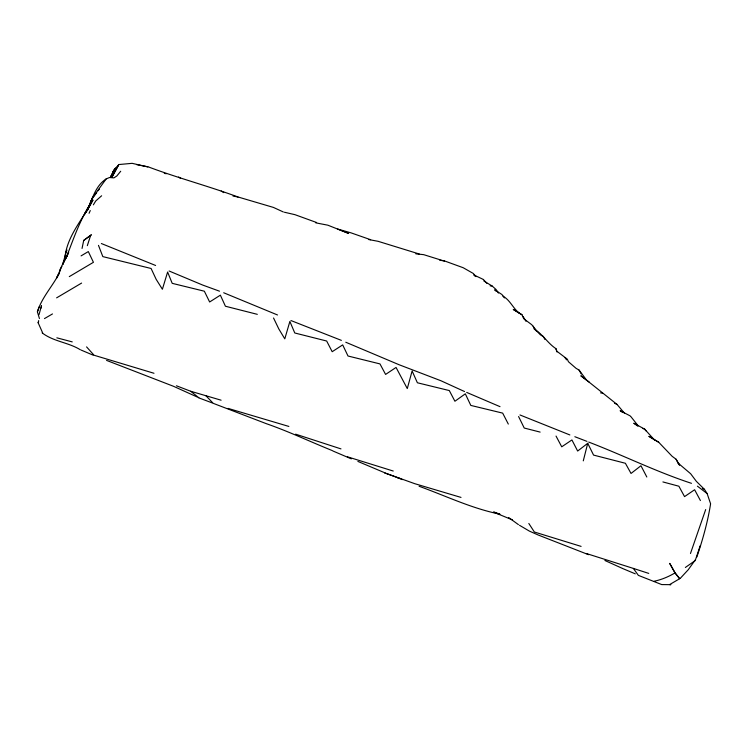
<?xml version="1.0" encoding="UTF-8"?>
<svg xmlns="http://www.w3.org/2000/svg" width="748" height="748" viewBox="0 0 748 748"><rect width="100%" height="100%" fill="white"/><g stroke="black" fill="none" stroke-linecap="round" stroke-linejoin="round"><path stroke-width="1.12" d="M41.187 308.036L41.477 305.717L39.018 314.665M59.7 271.907L59.98 269.682L66.862 255.592L62.692 264.343M66.432 252.113L66.778 249.795L62.71 264.296L63.141 263.913M521.992 314.749L513.25 309.448L521.973 314.73L523.712 318.704L531.576 324.585L533.193 326.296L534.353 329.251C542.852 334.272 547.779 343.351 555.923 348.633L556.764 351.158L567.33 359.19L568.443 361.733L576.082 368.343L579.055 370.064L586.61 380.152L617.035 404.425L624.449 413.167M42.636 332.851L38.139 322.753L38.672 320.602M82.046 248.439L83.711 240.426L91.256 234.872L83.711 240.426M87.329 245.662L90.312 236.415M583.281 460.861L587.732 443.302L593.566 455.093L625.393 463.274L631.032 473.447L640.961 465.742L646.814 477.009M39.429 318.526L37.4 311.86C41.757 297.47 52.603 286.325 59.335 273.057L56.502 278.209L61.86 266.344M696.846 557.017C702.727 539.663 707.758 521.87 710.6 503.787L707.112 493.54L704.476 489.379L696.379 481.366L690.656 473.746L678.118 463.106L676.08 459.225L672.172 456.327L658.679 442.236L649.021 436.411L658.679 442.236M700.156 545.788L695.229 560.57L685.355 567.47M705.673 509.575L690.469 553.501M88.114 208.617L92.107 198.332L106.16 178.931L109.479 177.519L113.892 177.884L116.8 176.014L120.709 171.245M37.4 311.86L39.251 306.774M91.948 198.931L88.909 206.897C92.93 196.696 96.389 185.205 106.16 178.931M88.395 208.309L92.584 198.192L96.726 192.61M89.657 205.186L91.471 200.819L87.572 210.169M89.068 213.292L90.274 210.562M110.349 177.426L114.958 168.571L117.67 166.804M90.602 202.446L86.048 212.339L88.133 208.496C78.68 223.97 66.385 239.5 64.936 258.107M63.561 262.567L68.648 252.328L66.067 258.107C73.79 238.238 80.569 217.612 92.986 200.071L89.853 205.915M86.001 211.45L84.402 214.573L88.18 207.308M38.139 322.753L38.662 321.771M112.004 177.061L118.792 164.551L132.134 163.335L147.823 166.916M111.798 177.426L118.792 164.551L112.976 171.573L114.65 170.17M93.369 204.84L95.688 201.034L101.625 195.77M695.481 559.663L688.225 569.761L680.213 578.41M98.1 190.759L99.475 188.898M587.732 443.302L577.652 451.044L571.921 439.946L561.729 446.808L556.035 436.065M81.607 283.071L56.614 297.854M81.065 255.891L88.32 251.58L93.435 262.305L69.293 276.62M679.661 578.718L674.976 572.931L669.684 563.366L675.079 572.781L679.661 578.718L669.619 584.581L670.881 584.665L661.728 584.581L638.371 575.371L633.36 568.415L586.395 553.529M44.478 318.592L52.482 313.936M415.795 253.824L423.677 254.657L444.434 261.127M490.118 285.839L492.184 286.045L496.018 289.457L498.449 293.066M439.796 260.295L444.265 260.837L463.18 267.719L473.26 273.45L476.093 276.648M315.75 222.848L327.876 225.195L348.652 233.432L337.685 229.047L350.943 232.824L370.625 239.706M164.298 173.414L166.393 173.714M368.699 239.556L378.105 241.314L419.245 253.993M136.669 164.635L148.328 166.888C177.856 178.024 208.57 186.112 238.219 197.061L232.993 196.032M600.55 392.85L602.701 393.261M284.418 212.236L294.955 214.676L316.61 222.521M564.469 357.591L565.46 357.834L566.432 359.863M257.321 314.338L225.419 306.231L220.37 295.161L209.636 301.986L204.354 291.206L172.208 283.342L167.617 272.038L162.391 289.252L156.173 279.35L151.096 268.485L102.822 256.611L98.474 245.353M540.14 432.101L524.226 428.034L518.588 416.524M56.848 337.825L72.247 341.892M662.906 481.936L678.875 486.219L684.551 496.616L694.621 489.744L700.418 500.543M153.994 373.271L94.07 355.244L86.572 346.885M461.011 497.411L414.701 483.666L384.491 472.82L399.526 478.374M238.762 197.201L273.422 207.42L283.37 211.993M176.425 385.781L190.712 391.26L221.109 400.199M288.868 426.435L228 408.38M393.242 471.034L347.381 456.785M581.103 546.386L534.371 532.006L528.827 523.469M633.36 568.415L648.74 573.398M340.985 448.894L295.628 434.167M642.579 428.408L644.617 429.09L654.378 439.88M419.086 486.256C445.901 495.952 471.82 508.528 499.945 514.157L493.802 511.941M588.554 554.689L538.214 535.016L529.35 531.089L519.514 525.292M219.501 291.187L202.671 285.053L169.095 271M198.903 397.908L212.264 402.929M351.326 458.851L332.664 450.885M277.517 314.973L223.689 292.758M574.838 436.71L586.937 441.376M106.562 360.396L173.695 386.37L198.828 397.74L190.712 391.26M691.479 483.33C656.267 471.81 623.252 455.308 588.704 442.077M341.369 340.368L290.944 320.546M569.854 434.943L519.954 414.962M512.445 519.907L493.717 512.193M155.603 265.475L101.373 243.539M500.019 406.66L466.687 392.41M357.89 461.423L383.789 472.371M397.31 477.561L402.284 479.636M622.458 568.443L635.304 573.847M81.111 350.073L93.201 355.178M604.898 560.495L622.345 568.368M702.522 488.538L704.476 489.379M345.772 342.229L399.105 364.744L440.843 380.713L464.527 391.531M332 450.464C310.027 441.629 288.644 431.409 266.223 423.639L213.255 403.35L205.896 395.729M80.26 349.709C68.33 342.341 53.267 341.546 42.169 332.879M483.227 279.397L473.877 274.955L475.317 276.358M614.547 403.247L617.035 404.425M541.552 335.562L543.319 336.441L544.974 339.48M630.265 415.944L620.139 410.68L622.654 412.457M483.863 280.986L492.184 286.045M221.221 191.002L223.699 192.619M178.65 176.996L180.53 178.314M637.866 426.192L633.771 423.218L644.617 429.09L645.926 430.811M508.705 517.56L518.42 524.629M586.61 380.152L580.85 375.786L589.293 382.2M697.426 486.172L707.112 493.54M502.993 296.105C510.416 300.434 513.044 308.541 519.748 313.515M496.13 291.187L494.671 289.794L501.936 294.525L504.433 297.928M534.455 328.466L540.664 335.113M483.367 279.481L486.939 283.389M638.035 425.64L630.77 416.486M533.193 326.296L536.344 330.99M678.118 463.106L679.203 464.798M676.08 459.225L679.614 465.209M523.151 316.535L525.956 321.285M579.055 370.064L581.252 373.944M508.313 424.079L502.675 413.12L470.81 405.416L465.321 393.831L454.915 401.246L449.296 390.559L417.384 382.77L412.12 370.961L407.286 388.577L396.057 367.446L385.594 374.421L379.965 363.902L348.007 356.011L342.687 344.893L332.187 351.71L326.67 341.023L294.768 332.982L289.869 321.444L284.792 338.863L278.817 328.952L273.544 317.994M555.923 348.633L556.998 351.971M674.976 572.931A33.875 15.381 -28.2 0 1 654.22 581.215M114.958 168.571L110.47 177.407L114.958 168.571"/></g></svg>
